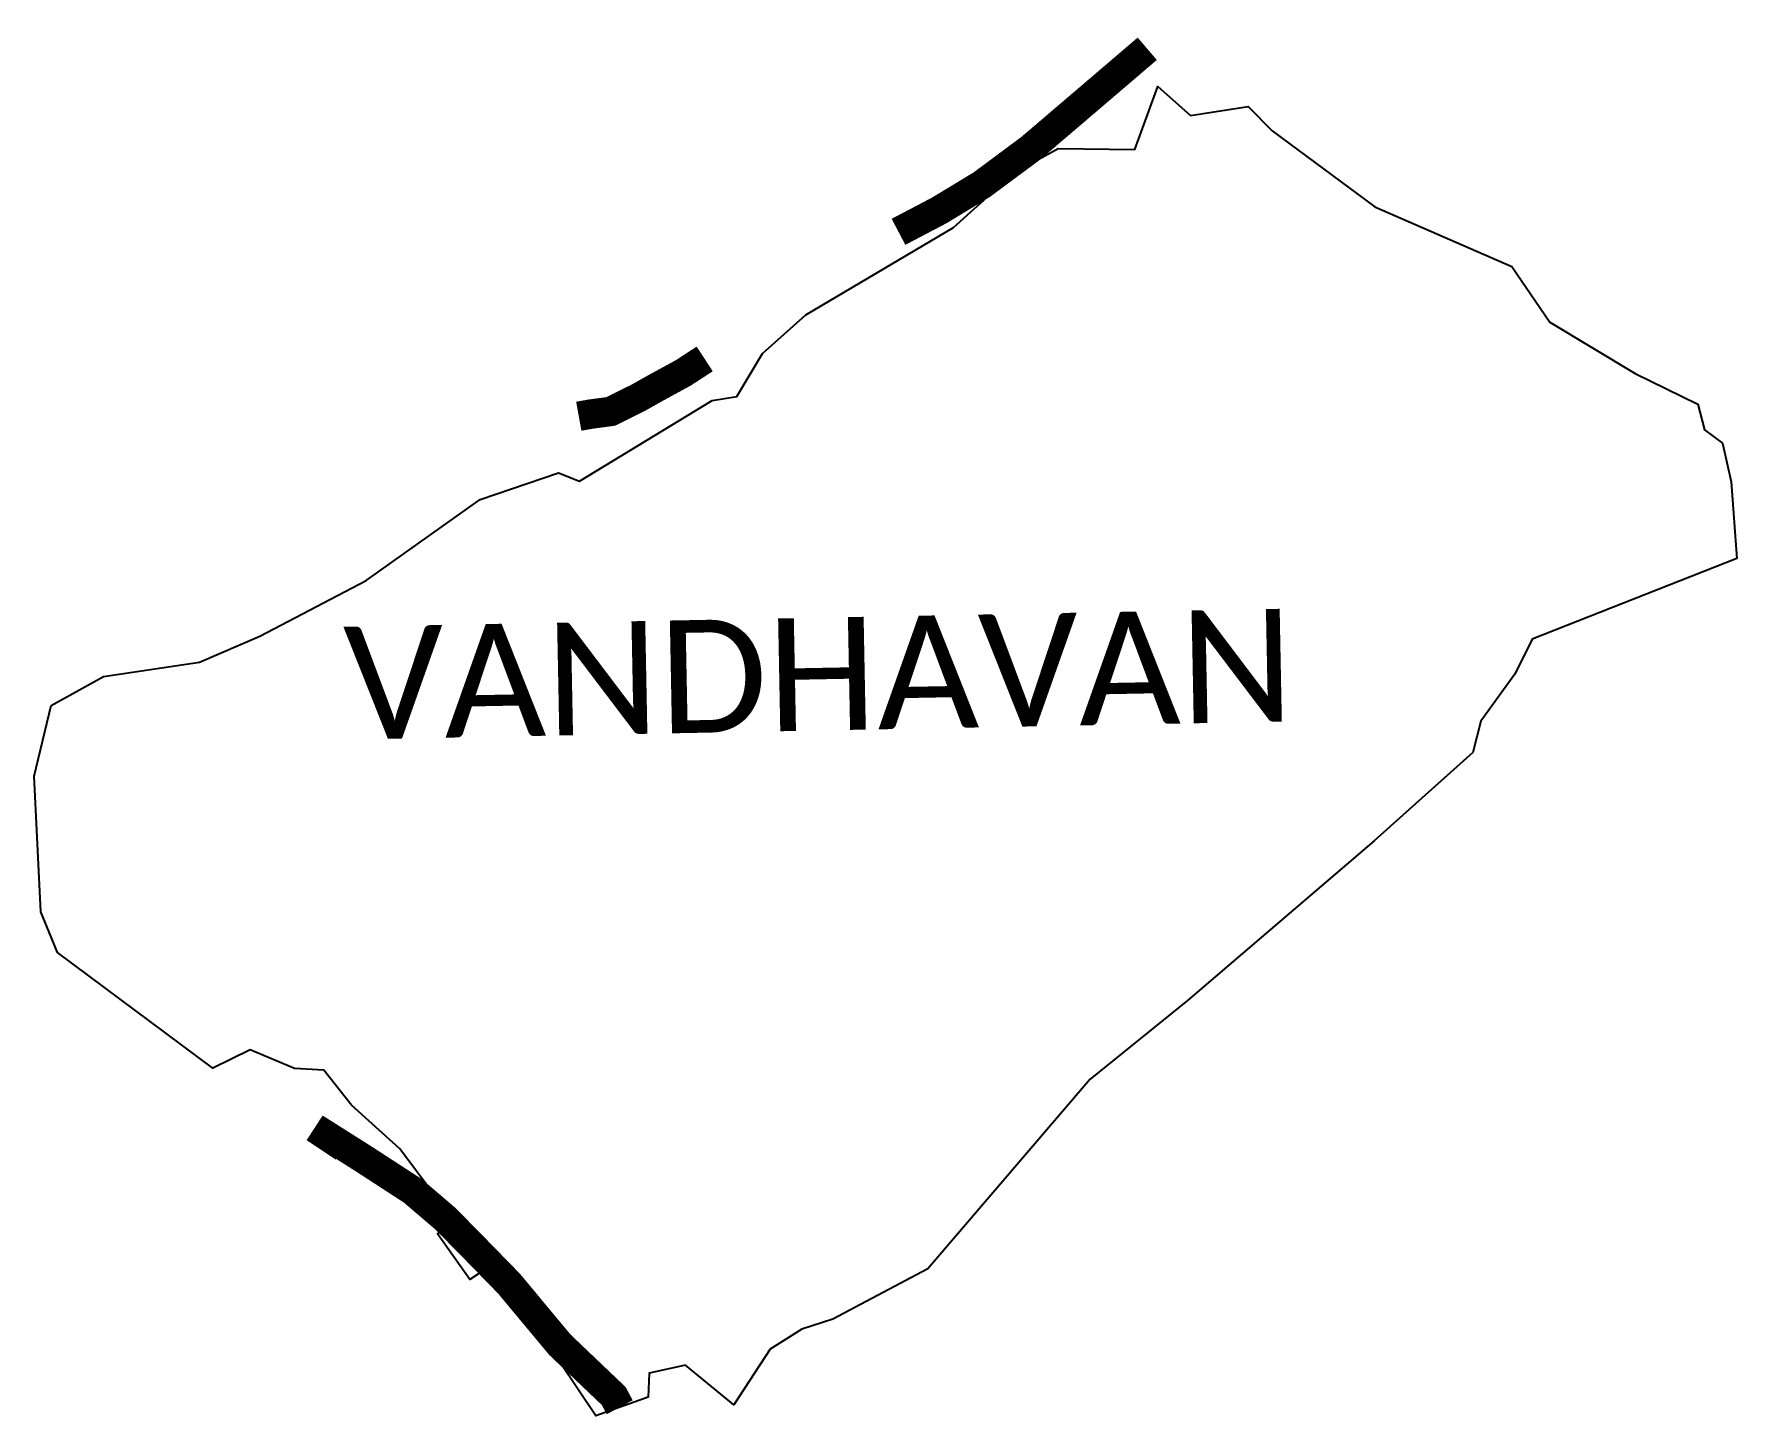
# Model space of a CAD drawing. Header units: metres. Extents: x 255543 to 258432, y 2204652 to 2207007.
import ezdxf

# ---------------------------------------------------------------- set-up
doc = ezdxf.new("R2010")
doc.units = ezdxf.units.M
doc.header["$MEASUREMENT"] = 0
for name, color, linetype in [('UNPROTECTED', 130, 'Continuous'), ('VILLAGE BOUNDRY', 3, 'Continuous'), ('VILLAGE NAME', 250, 'Continuous')]:
    doc.layers.add(name, color=color, linetype=linetype)
doc.styles.get("Standard").update_dxf_attribs({"font": 'arial.ttf'})

msp = doc.modelspace()

# ---------------------------------------------------------------- linework, layer by layer
at = {"layer": 'UNPROTECTED', "const_width": 50, "flags": 128}
for points in [[(257431.6, 2206982.4), (257367.4, 2206927.5), (257233.6, 2206813.2), (257150.6, 2206751.6), (257078.3, 2206707.8), (257009.5, 2206671.7)], [(256680.7, 2206456), (256644.2, 2206432.2), (256597.1, 2206406.5), (256567.6, 2206389.9), (256521.4, 2206366.9), (256486.3, 2206362.2), (256467, 2206358.7)], [(256068.6, 2205117.8), (256019, 2205150.8), (256101.5, 2205098.6), (256185.5, 2205044), (256240.9, 2204996.6), (256297, 2204939.5), (256348.6, 2204886.6), (256434.9, 2204782.9), (256526.2, 2204695.9), (256536.5, 2204676.8)]]:
    msp.add_lwpolyline(points, dxfattribs=at)
at = {"layer": 'VILLAGE BOUNDRY'}
msp.add_lwpolyline([(257643.5, 2206842.9), (257817.6, 2206714.3)], dxfattribs=at)
at = {"layer": 'VILLAGE BOUNDRY', "color": 3}
for points in [[(256255, 2204992.4, 0), (256163.5, 2205115.6, 0), (256081.2, 2205189.4, 0), (256034.4, 2205248.8, 0), (255984.5, 2205251.9, 0), (255909.5, 2205283.2, 0), (255845.9, 2205252.4, 0), (255582.4, 2205448.7, 0), (255554.1, 2205517.6, 0), (255542.7, 2205747.7, 0), (255571.5, 2205867.7, 0), (255660.8, 2205917.1, 0), (255823.2, 2205941.6, 0), (255925.9, 2205985.6, 0), (256106, 2206080.2, 0), (256299.6, 2206217.3, 0), (256432.5, 2206262.4, 0), (256468, 2206248.7, 0), (256693.2, 2206385.5, 0), (256735.4, 2206392.1, 0), (256778.6, 2206465.1, 0), (256852.1, 2206530.8, 0), (257103, 2206678.9, 0), (257206.6, 2206772.3, 0), (257280.5, 2206813.1, 0), (257410.3, 2206811.6, 0), (257449.3, 2206918.1, 0), (257504.9, 2206869.4, 0), (257602.7, 2206884.6, 0), (257643.5, 2206842.9, 0)], [(257817.6, 2206714.3, 0), (258050.4, 2206612.7, 0), (258114.8, 2206518.3, 0), (258259.6, 2206431.4, 0), (258366.1, 2206379.1, 0), (258377.4, 2206335.9, 0), (258407.5, 2206312.9, 0), (258422.6, 2206247.2, 0), (258432.2, 2206117.4, 0), (258084.5, 2205980.5, 0), (258055.4, 2205921, 0), (257997.5, 2205841.2, 0), (257984.3, 2205787.9, 0), (257816.7, 2205638.2, 0), (257499.7, 2205367.3, 0), (257334.9, 2205233.7, 0), (257059.5, 2204911.9, 0), (256897.9, 2204826.3, 0), (256845.5, 2204809.2, 0), (256791.6, 2204775.1, 0), (256730, 2204681, 0), (256648.2, 2204747.9, 0), (256586.6, 2204734.5, 0), (256584.8, 2204694.1, 0), (256496, 2204662.3, 0), (256496, 2204662.3, 0), (256403.7, 2204799.6, 0), (256315.8, 2204915.4, 0), (256282.1, 2204893.6, 0), (256227.4, 2204971.3, 0), (256255, 2204992.4, 0)]]:
    msp.add_polyline3d(points, dxfattribs=at)

# ---------------------------------------------------------------- texts
at = {"layer": 'VILLAGE NAME', "insert": (256066.8, 2206001.3), "char_height": 191.456, "attachment_point": 1, "rotation": 1.1028}
msp.add_mtext_dynamic_manual_height_columns('{\\fCalibri|b0|i0|c0|p34;VANDHAVAN}', width=1279.793, gutter_width=957.3, heights=[0], dxfattribs=at)
msp.add_mtext_dynamic_manual_height_columns('{\\fCalibri|b0|i0|c0|p34;VANDHAVAN}', width=1279.793, gutter_width=957.3, heights=[0], dxfattribs=at)

doc.saveas('drawing.dxf')
